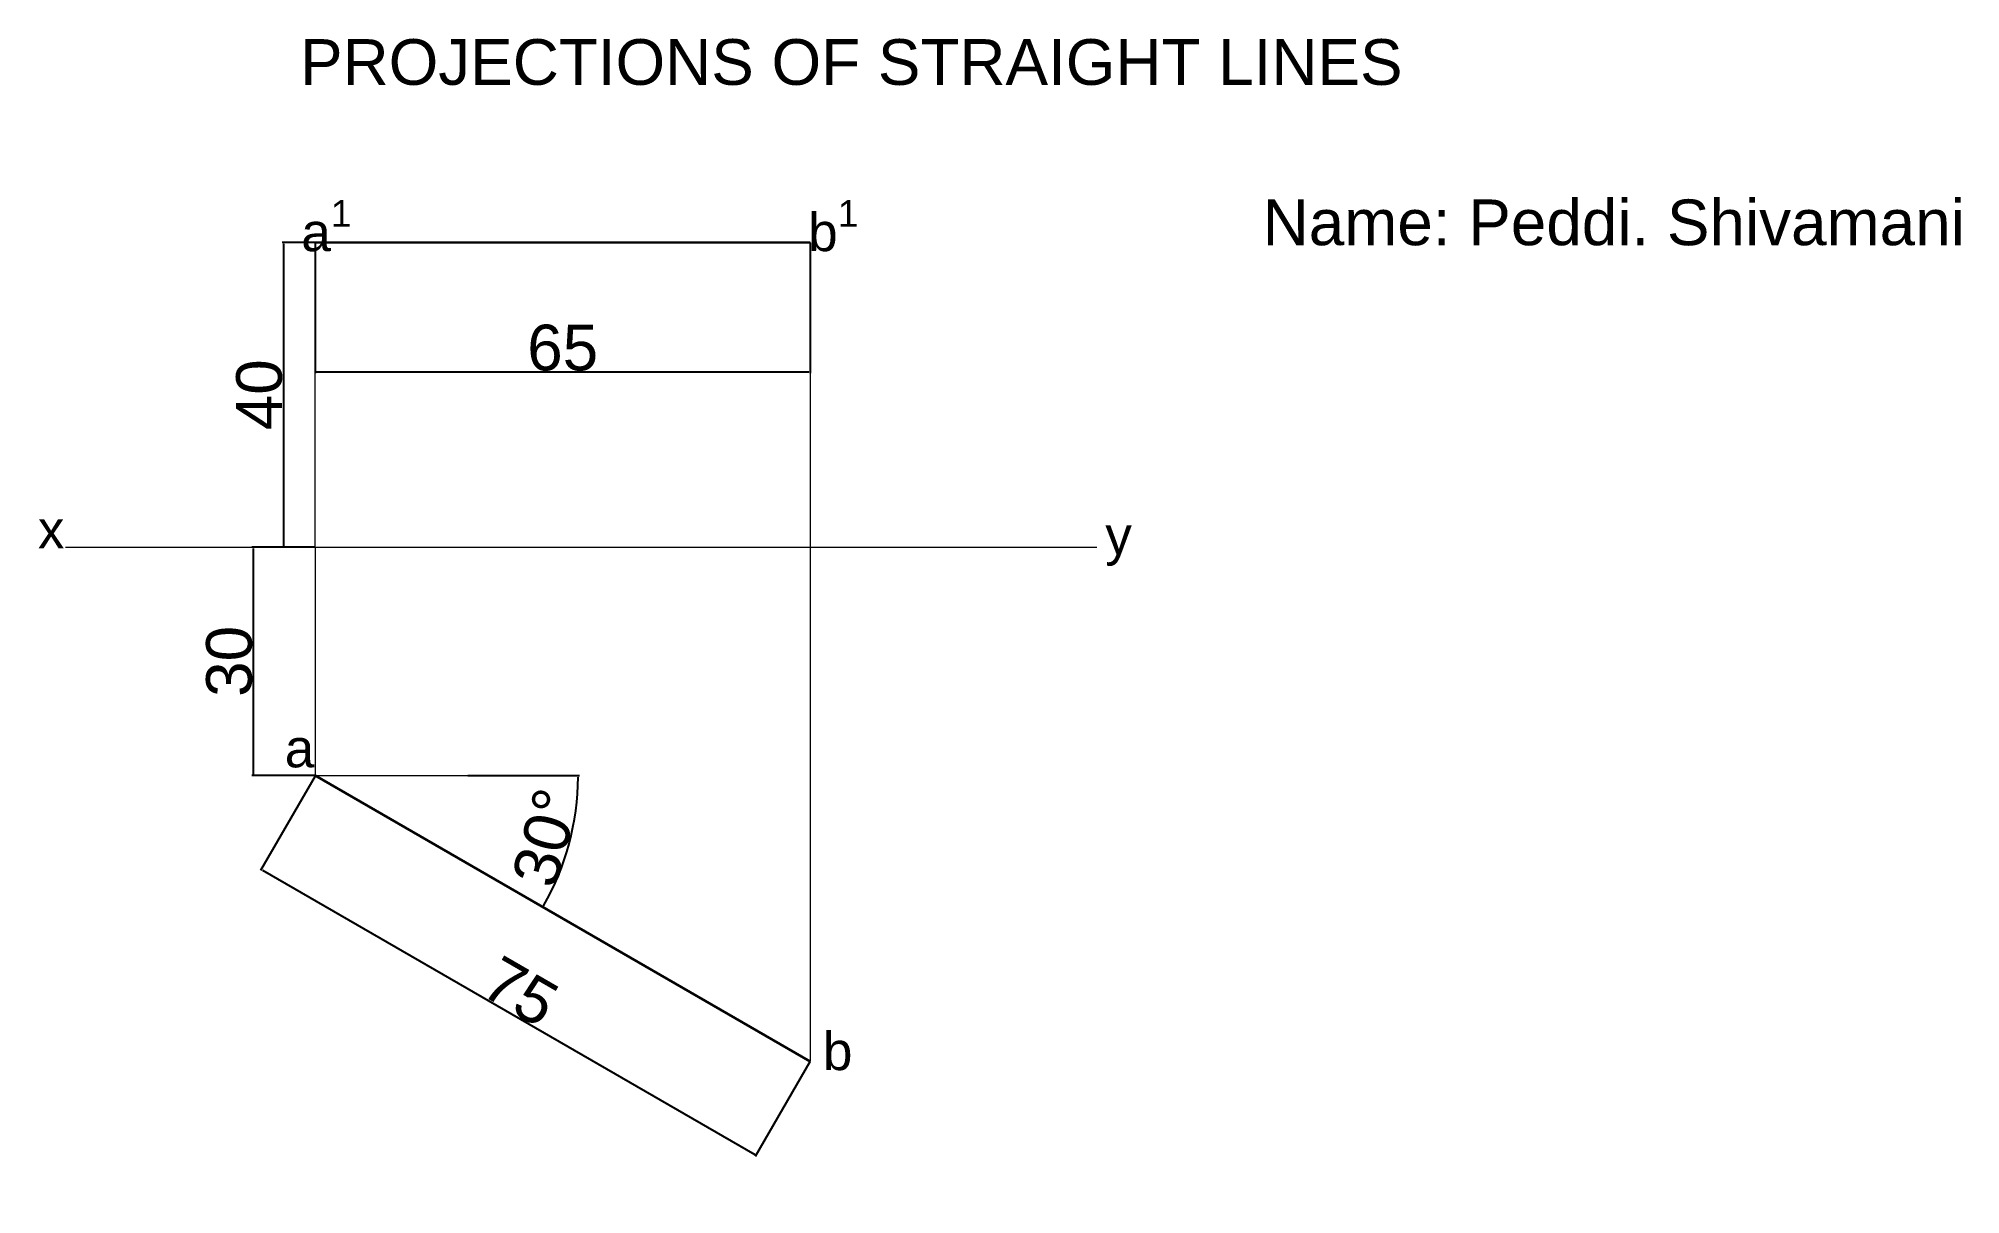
# Model space of a CAD drawing. Header units: millimetres. Extents: x 80 to 333, y 37 to 189.
import ezdxf

# ---------------------------------------------------------------- set-up
doc = ezdxf.new("R2010")
doc.units = ezdxf.units.MM
doc.header["$MEASUREMENT"] = 0
doc.header["$PDMODE"] = 35
doc.header["$PDSIZE"] = -3
doc.styles.get("Standard").update_dxf_attribs({"font": 'arial.ttf'})
doc.dimstyles.get("Standard").update_dxf_attribs({"dimtxt": 6, "dimasz": 0.18, "dimexe": 0.18, "dimexo": 0.0625, "dimgap": 0.09, "dimtad": 1, "dimdec": 0, "dimzin": 0, "dimdsep": 46, "dimtxsty": 'Standard', "dimcen": 0.09, "dimclrt": 2, "dimadec": 0, "dimazin": 0, "dimtfac": 1, "dimtdec": 0, "dimtofl": 0, "dimtmove": 0, "dimatfit": 3, "dimfxl": 1, "dimtolj": 1, "dimtzin": 0, "dimarcsym": 0})

# ---------------------------------------------------------------- blocks, each defined once
blk = doc.blocks.new('*D1')
at = {"color": 0, "lineweight": -2, "transparency": 16777216}
for p, q in [((116.39, 122.06), (108.12, 122.06)), ((108.3, 121.88), (108.3, 92.24)), ((116.39, 92.06), (108.12, 92.06))]:
    blk.add_line(p, q, dxfattribs=at)
at = {"color": 0, "transparency": 16777216}
for points in [[(108.27, 121.88), (108.33, 121.88), (108.3, 122.06)], [(108.27, 92.24), (108.33, 92.24), (108.3, 92.06)]]:
    blk.add_solid(points, dxfattribs=at)
at = {"layer": 'Defpoints', "color": 0, "transparency": 16777216}
for p in [(116.45, 122.06), (108.3, 92.06), (116.45, 92.06)]:
    blk.add_point(p, dxfattribs=at)
at = {"color": 2, "lineweight": 9, "transparency": 16777216, "insert": (105.15, 107.06), "char_height": 6, "attachment_point": 5, "rotation": 90}
blk.add_mtext('\\A1;30', dxfattribs=at)
blk = doc.blocks.new('*D2')
at = {"color": 0, "lineweight": -2, "transparency": 16777216}
for p, q in [((116.39, 162.06), (112.08, 162.06)), ((112.26, 161.88), (112.26, 122.24)), ((116.39, 122.06), (112.08, 122.06))]:
    blk.add_line(p, q, dxfattribs=at)
at = {"color": 0, "transparency": 16777216}
for points in [[(112.23, 161.88), (112.29, 161.88), (112.26, 162.06)], [(112.23, 122.24), (112.29, 122.24), (112.26, 122.06)]]:
    blk.add_solid(points, dxfattribs=at)
at = {"layer": 'Defpoints', "color": 0, "transparency": 16777216}
for p in [(116.45, 162.06), (112.26, 122.06), (116.45, 122.06)]:
    blk.add_point(p, dxfattribs=at)
at = {"color": 2, "lineweight": 9, "transparency": 16777216, "insert": (109.1, 142.06), "char_height": 6, "attachment_point": 5, "rotation": 90}
blk.add_mtext('\\A1;40', dxfattribs=at)
blk = doc.blocks.new('*D3')
at = {"color": 0, "lineweight": -2, "transparency": 16777216}
for p, q in [((116.45, 162), (116.45, 144.88)), ((181.45, 162), (181.45, 144.88)), ((116.63, 145.06), (181.27, 145.06))]:
    blk.add_line(p, q, dxfattribs=at)
at = {"color": 0, "transparency": 16777216}
for points in [[(116.63, 145.09), (116.63, 145.03), (116.45, 145.06)], [(181.27, 145.09), (181.27, 145.03), (181.45, 145.06)]]:
    blk.add_solid(points, dxfattribs=at)
at = {"layer": 'Defpoints', "color": 0, "transparency": 16777216}
for p in [(116.45, 162.06), (181.45, 162.06), (181.45, 145.06)]:
    blk.add_point(p, dxfattribs=at)
at = {"color": 2, "lineweight": 9, "transparency": 16777216, "insert": (148.95, 148.22), "char_height": 6, "attachment_point": 5}
blk.add_mtext('\\A1;65', dxfattribs=at)
blk = doc.blocks.new('*D4')
at = {"color": 0, "lineweight": -2, "transparency": 16777216}
for p, q in [((116.42, 92.01), (109.25, 79.59)), ((109.5, 79.66), (174.19, 42.31)), ((181.42, 54.48), (174.25, 42.06))]:
    blk.add_line(p, q, dxfattribs=at)
at = {"color": 0, "transparency": 16777216}
for points in [[(109.51, 79.68), (109.48, 79.63), (109.34, 79.75)], [(174.2, 42.34), (174.17, 42.28), (174.34, 42.22)]]:
    blk.add_solid(points, dxfattribs=at)
at = {"layer": 'Defpoints', "color": 0, "transparency": 16777216}
for p in [(116.45, 92.06), (181.45, 54.54), (174.34, 42.22)]:
    blk.add_point(p, dxfattribs=at)
at = {"color": 2, "lineweight": 9, "transparency": 16777216, "insert": (143.41, 63.7), "char_height": 6, "attachment_point": 5, "rotation": 330}
blk.add_mtext('\\A1;75', dxfattribs=at)
blk = doc.blocks.new('*D5')
at = {"color": 0, "lineweight": -2, "transparency": 16777216}
blk.add_line((136.51, 92.06), (151.15, 92.06), dxfattribs=at)
blk.add_arc((116.45, 92.06), 34.52, 330.2987, 359.7013, dxfattribs=at)
at = {"color": 0, "transparency": 16777216}
for points in [[(150.94, 91.88), (151, 91.88), (150.97, 92.06)], [(146.46, 74.94), (146.41, 74.97), (146.35, 74.8)]]:
    blk.add_solid(points, dxfattribs=at)
at = {"layer": 'Defpoints', "color": 0, "transparency": 16777216}
for p in [(116.45, 92.06), (116.45, 92.06), (136.45, 92.06), (148.89, 80.26), (211.71, 37.06)]:
    blk.add_point(p, dxfattribs=at)
at = {"color": 2, "lineweight": 9, "transparency": 16777216, "insert": (146.75, 83.94), "char_height": 6, "attachment_point": 5, "rotation": 75}
blk.add_mtext('\\A1;30°', dxfattribs=at)

msp = doc.modelspace()

# ---------------------------------------------------------------- linework, layer by layer
at = {"lineweight": 9}
for p, q in [((116.45, 122.06), (116.45, 162.06)), ((181.45, 162.06), (181.45, 122.06)), ((83.65, 122.06), (219.13, 122.06)), ((116.45, 122.06), (116.45, 92.06)), ((181.45, 122.06), (181.45, 54.54)), ((116.45, 92.06), (136.45, 92.06))]:
    msp.add_line(p, q, dxfattribs=at)
at = {"color": 32, "lineweight": 30, "true_color": 0xcd6928}
msp.add_line((116.45, 162.06), (181.45, 162.06), dxfattribs=at)
at = {"color": 244, "lineweight": 30, "true_color": 0x991b1e}
msp.add_line((116.45, 92.06), (181.45, 54.54), dxfattribs=at)

# ---------------------------------------------------------------- texts
at = {"lineweight": 25}
msp.add_text('Name: Peddi. Shivamani', height=6, dxfattribs=at).set_placement((240.89, 161.7))
at = {"color": 4, "insert": (114.45, 188.75), "char_height": 6, "attachment_point": 1}
msp.add_mtext_dynamic_manual_height_columns('PROJECTIONS OF STRAIGHT LINES', width=189.5892, gutter_width=30, heights=[0], dxfattribs=at)
at = {"color": 165, "lineweight": 9, "true_color": 0x5e67af, "char_height": 5, "attachment_point": 1}
for s, width, insert in [('\\A1;a{\\H0.7x;\\S1^ ;}', 1.6071, (114.61, 167.62)), ('\\A1;b{\\H0.7x;\\S1^ ;}', 1.6071, (181.19, 167.62)), ('x', 1.6071, (80.01, 126.88)), ('y', 1.6071, (220.22, 126.09)), ('a', 1.6071, (112.44, 98.15)), ('b', 5, (183.13, 58.4))]:
    msp.add_mtext_dynamic_manual_height_columns(s, width=width, gutter_width=25, heights=[0], dxfattribs=dict(at, insert=insert))

# ---------------------------------------------------------------- dimensions: what is measured, and where the dimension line sits
at = {"lineweight": 9}
for p1, p2, distance, picture, middle in [((116.45, 162.06), (116.45, 122.06), -4.2, '*D2', (109.1, 142.06)), ((116.45, 162.06), (181.45, 162.06), -17, '*D3', (148.95, 148.22)), ((116.45, 122.06), (116.45, 92.06), -8.15, '*D1', (105.15, 107.06)), ((116.45, 92.06), (181.45, 54.54), -14.22, '*D4', (143.41, 63.7))]:
    dim = msp.add_aligned_dim(p1=p1, p2=p2, distance=distance, dimstyle='Standard', dxfattribs=at)
    dim.commit()
    dim.dimension.update_dxf_attribs({"geometry": picture, "text_midpoint": middle})
dim = msp.add_angular_dim_2l(base=(148.89, 80.26), line1=((116.45, 92.06), (211.71, 37.06)), line2=((116.45, 92.06), (136.45, 92.06)), dimstyle='Standard', dxfattribs=at)
dim.commit()
dim.dimension.update_dxf_attribs({"geometry": '*D5', "text_midpoint": (146.75, 83.94)})

doc.saveas('drawing.dxf')
